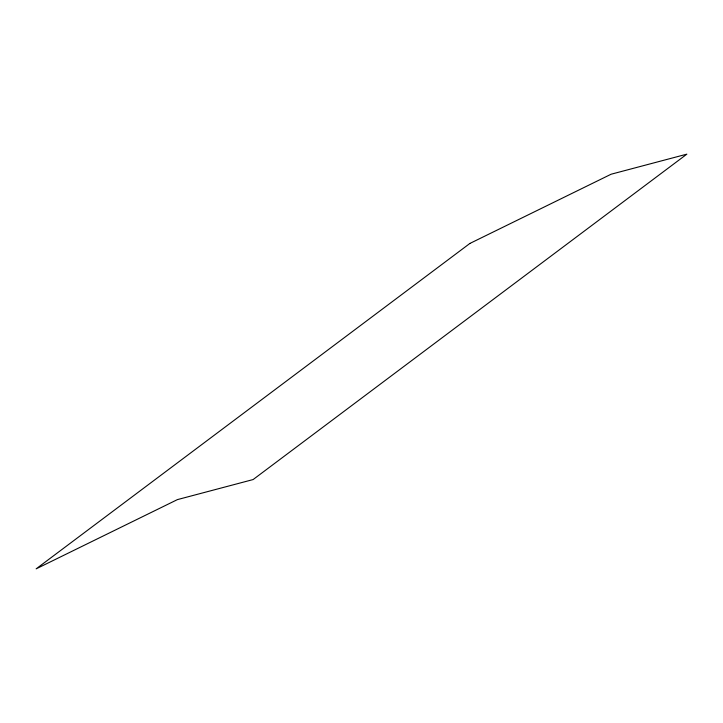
<?xml version="1.0" encoding="UTF-8"?>
<svg xmlns="http://www.w3.org/2000/svg" width="723" height="723" viewBox="0 0 723 723"><rect width="100%" height="100%" fill="white"/><g stroke="black" fill="none" stroke-linecap="round" stroke-linejoin="round"><path stroke-width="1.08" d="M469.887 243.443L36.15 568.847L177.406 499.611L253.113 479.557L686.85 154.153L611.134 174.216L469.887 243.443"/></g></svg>
